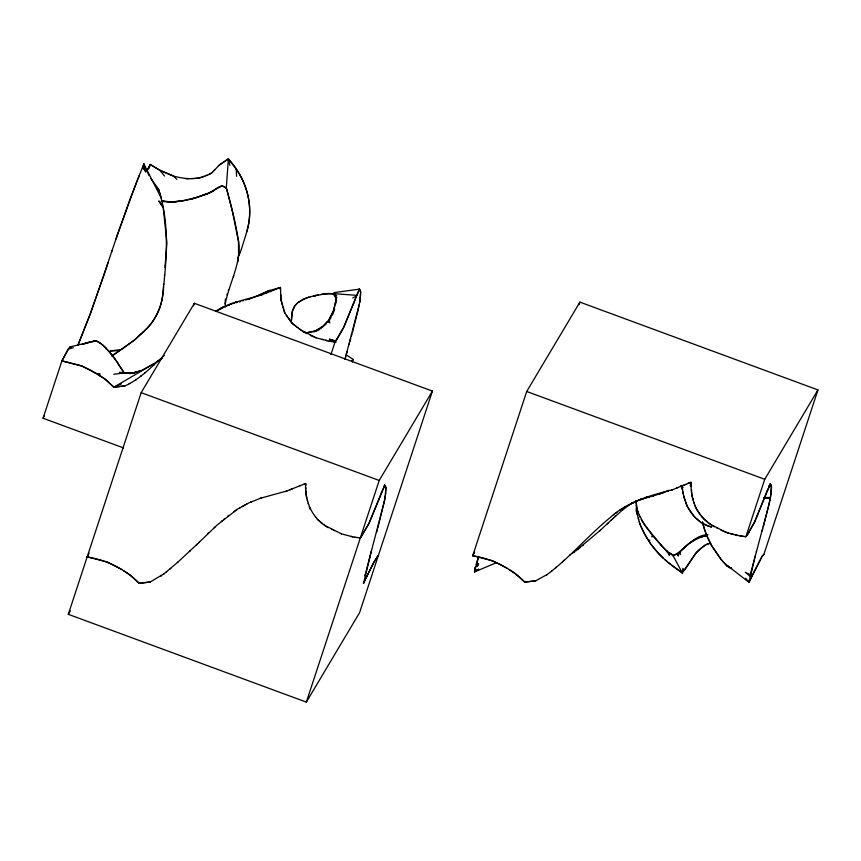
<?xml version="1.0" encoding="UTF-8"?>
<svg xmlns="http://www.w3.org/2000/svg" width="861" height="861" viewBox="0 0 861 861"><rect width="100%" height="100%" fill="white"/><g stroke="black" fill="none" stroke-linecap="round" stroke-linejoin="round"><path stroke-width="1.29" d="M333.853 292.632L359.435 289.145L360.651 292.073L360.016 300.274M93.074 341.214L94.279 340.913M150.826 178.593L158.392 188.893C170.23 223.935 166.55 261.701 162.298 297.712C160.62 310.38 153.85 321.734 144.756 330.527C155.357 321.745 163.73 302.76 163.547 286.433M294.968 305.677L292.083 312.123L291.276 321.584L292.546 310.229L294.322 306.376L297.529 303.061M163.644 284.647L163.687 283.753M673.324 556.206L673.377 555.313L666.263 550.706L661.345 545.368L664.735 549.027M165.032 267.427L165.129 265.554M225.227 303.976C229.327 281.687 243.405 260.291 237.733 236.818C235.096 220.373 230.823 204.175 226.303 188.161L228.38 158.887L229.865 165.28M225.378 299.025L225.141 302.76M157.95 188.979L157.122 188.441M751.083 572.328L750.62 574.201M237.722 262.174L238.551 255.222M360.102 299.757L360.372 297.368M385.265 496.345L385.62 493.439M770.638 496.054L771.155 492.266M270.053 290.448L280.406 287.413L280.525 288.284M360.35 297.54L360.651 292.073M385.61 493.611C385.513 491.211 387.138 486.228 384.21 485.281L384.856 485.217L368.637 523.929L360.425 537.791L354.366 537.264L341.139 533.777M771.133 492.427C770.993 489.306 773.103 482.354 768.615 486.217M771.327 486.347L770.886 494.655M771.176 492.094L771.262 491.319M164.58 274.713L164.44 275.854M142.711 166.743L145.692 172.125L143.841 163.913L142.969 168.282M335.725 303.922L336.328 298.692C333.691 289.361 321.713 295.398 315.008 295.571M345.573 357.089L359.295 304.385M756.356 551.987L768.539 506.279M238.594 254.91L238.486 241.371L232.309 210.88M359.65 302.351L357.939 310.573M359.694 302.146L359.941 300.715M384.555 500.456L384.297 501.802M384.619 500.037L385.19 496.786M770.078 499.283L769.831 500.628M770.154 498.863L770.434 497.249M770.466 497.045L770.713 495.613M359.618 302.555L359.78 301.651M359.855 301.156L360.059 300.015M384.695 499.617L377.796 527.944M384.867 498.627L385.028 497.723M385.104 497.227L385.308 496.087M475.595 569.659L474.497 571.93L478.522 556.981L476.133 564.655L478.63 563.837L474.831 567.571L474.594 570.865L478.694 569.175L474.497 571.93L495.861 562.954M770.552 496.549L770.401 497.454L763.976 497.636M157.488 188.548L158.392 188.893L161.362 198.256L143.841 163.913L143.227 167.012L145.401 170.317L143.066 167.777L142.904 168.562M371.328 551.288L363.579 583.381M724.435 563.266L748.898 582.273L754.634 558.509M165.183 265.156L166.916 242.78L163.536 210.471M246.601 232.212C254.834 206.554 246.268 178.378 228.38 158.887L218.662 165.689M247.193 230.156C252.822 209.384 248.668 186.643 236.205 169.1M358.962 289.21L359.607 289.145L356.637 295.334L333.261 293.601L336.629 295.678L334.671 295.753L335.499 297.239L336.942 297.54L335.672 297.497L336.328 298.692L333.476 310.907L329.042 319.829L322.8 326.567L318.01 329.419L315.212 331.044L307.022 332.701L315.212 331.044L322.778 326.588M336.328 298.692L333.81 310.035L332.012 313.921M227.024 294.817L227.196 293.999M769.626 501.532L768.658 505.741M357.885 310.843L352.547 331.872M769.077 503.911L763.33 526.771M384.21 502.157L369.778 557.121M769.142 503.642L770.229 498.444L763.89 498.132M364.956 575.955L369.681 557.476M365.247 574.717L365.096 575.385M751.104 572.231L751.718 569.734M751.405 571.037L751.578 570.316M751.922 568.906L756.539 551.266M750.695 573.943L750.48 574.782L745.26 572.253L750.125 576.246M241.435 248.958L245.568 235.806M245.439 236.301L246.892 231.178M755.032 557.024L755.398 555.593M345.003 359.241L345.756 356.368M345.1 358.886L345.379 357.81M351.396 336.048L351.977 333.96M376.644 532.12L377.226 530.032M762.179 530.936L762.76 528.858M349.781 341.882L350.718 338.491M346.079 355.216L347.015 351.837M348.974 344.787L349.243 343.808M330.904 354.549L335.09 341.817L343.388 327.858L359.435 289.145L360.468 291.018M381.671 492.148L384.684 485.217M767.205 490.964L770.391 484.043L769.745 484.108L771.058 484.872L770.24 484.054L754.171 522.756L747.499 534.778L745.874 536.715L735.757 534.993M115.944 239.067L129.785 199.752L143.841 163.913M123.661 447.968L43.05 418.242L61.917 360.867L68.288 349.125L70.301 346.822L91.578 341.763L82.096 344.357L90.416 341.817M111.693 251.66L117.397 234.816M149.028 168.347L150.288 164.516L159.576 170.155L172.48 175.827C181.962 178.464 192.66 180.014 202.238 177.043M68.299 614.313L141.172 392.659L194.371 303.298L432.416 391.109L359.543 612.752L306.344 702.113L68.299 614.313L70.344 610.88M193.542 305.849L194.371 303.298M352.289 361.954L353.128 359.403L346.574 355.087M306.344 702.113L379.217 480.47L432.416 391.109M524.79 582.144C510.853 568.066 492.234 558.811 472.7 555.754L526.706 391.486L579.905 302.125L817.95 389.925L763.911 554.301L762.211 556.26L763.911 554.301M579.066 304.676L579.905 302.125M744.754 536.586L745.874 536.715L764.751 479.286L817.95 389.925M104.827 272.216L90.394 313.587L77.888 345.336L90.394 313.587L103.794 275.326M105.871 269.106L104.009 274.681M107.528 264.144L105.203 271.107M112.081 250.486L106.237 267.997M107.733 263.52L107.937 262.906M117.354 234.935L136.576 182.134M226.346 187.601L232.298 210.837M239.724 253.909L241.284 249.421M233.363 276.951L233.805 275.735M332.4 315.234L334.66 309.11M228.348 290.469L228.66 289.619M353.473 303.696L356.637 295.334M378.722 499.767L381.584 492.18M767.119 491.007L754.817 521.755L746.616 535.854M353.656 303.212L344.034 326.857L336.716 339.88L335.833 340.956L329.354 339.148C349.824 346.789 316.891 338.018 315.89 337.706M378.905 499.283L369.283 522.928L361.082 537.027M137.76 179.142L136.921 181.273M138.094 178.302L139.245 175.386M237.927 258.386L238.282 257.493M239.046 255.631L239.272 255.082M690.21 485.787L691.189 482.3L688.057 483.182M365.505 579.27L363.364 583.446L373.577 562.567L378.356 555.506M745.583 578.237L749.113 582.208L753.504 572.877M368.099 573.77L375.923 558.681M751.47 577.236L762.233 556.238M753.633 572.587L761.458 557.508M367.97 574.05L365.947 578.409M751.04 578.097L748.898 582.273M92.956 341.279L97.045 341.268L100.888 343.474L106.398 348.436L115.073 359.102L123.726 372.146M666.651 551.729L667.006 550.975L664.843 549.146M88.651 554.086L89.124 553.139M475.39 570.111L474.497 571.93M88.059 555.205L87.165 556.938C106.71 559.984 125.319 569.239 139.256 583.327M164.516 176.01L159.759 170.166L150.288 164.516L146.962 170.941L149.136 175.73M150.277 164.537L146.962 170.941M331.991 313.953L328.73 320.077L329.892 322.81L327.471 321.508L322.832 326.545M474.293 552.687L474.659 551.966M87.618 556.077L87.165 556.938L107.367 562.018L121.767 569.562M472.7 555.754L474.067 553.139L472.7 555.754L492.901 560.845L507.301 568.389M121.197 383.952L113.878 387.213L105.139 379.184L91.072 370.478L81.375 365.936L61.917 360.867L68.288 349.125L73.239 347.736M376.655 557.465L378.302 555.56M43.05 418.242L44.417 415.949M748.596 533.024L749.038 532.292M212.452 172.286L208.76 174.557M328.493 321.627L331.098 317.365M304.751 298.702L298.218 302.459L302.814 299.434L308.227 297.379M666.931 551.137L669.352 555.291L668.954 552.536C670.977 553.451 672.613 557.002 675.046 554.764C686.023 548.597 693.471 535.391 707.71 534.649M668.663 562.846L682.332 572.931L696.194 552.482L705.816 544.604L710.616 543.033M70.85 347.478L70.301 346.822L68.363 349.028M351.471 361.308L353.128 359.403M360.598 537.587L359.22 537.77M296.442 304.073L295.883 304.697M351.858 360.856L353.053 359.489M114.19 387.17L125.082 385.857L113.878 387.213L104.59 378.646L98.326 374.707L100.156 374.083L95.937 373.33L82.118 365.947L61.917 360.867M123.575 570.778L129.839 574.717L139.127 583.284L150.18 582.004L164.236 573.641M509.109 569.605L515.362 573.544L524.661 582.101L535.714 580.82L547.176 574.481M298.25 302.415L297.174 303.384M214.131 170.5L214.949 169.628M211.182 173.631L219.727 164.559L228.38 158.887M326.039 324.134L318.269 330.258M196.394 544.905L217.23 524.962L237.485 509.152L248.732 502.953L260.689 498.164L286.961 490.931M198.697 542.699L199.537 541.838M672.495 489.758C650.335 495.409 627.454 501.672 610.148 517.579C588.02 535.65 569.605 557.896 546.595 574.965M623.063 509.486L611.278 520.044M615.69 515.75L615.045 516.385M678.285 553.279C685.173 546.477 692.578 539.567 702.049 536.747M673.367 555.463L677.133 553.924L678.468 556.055L677.919 553.569L678.963 552.622L680.265 554.549L680.459 551.137L688.176 544.12M177.409 562.545L197.115 544.217M611.923 519.42L601.032 529.644M612.558 518.806L613.204 518.182M189.517 551.524L190.303 550.771M607.296 523.854L607.963 523.23M164.268 355.453C151.88 366.42 140.354 378.969 125.049 385.889M575.632 551.062L600.623 530.021M207.684 533.583L208.62 532.733M153.398 365.376L154.216 364.633M564.17 560.263L562.545 561.738M177.818 562.19L163.493 574.233M214.841 527.115L214.141 527.75M599.224 531.28L599.923 530.656M136.393 379.593L135.823 380.067M161.642 575.665L161.072 576.138M622.621 509.863L631.274 503.685L639.788 499.854L638.905 500.112M221.299 521.551L222.525 520.518M223.763 519.484L224.613 518.752M671.871 565.602L682.332 572.931L682.881 568.303L684.129 570.456C691.889 560.759 696.657 547.499 709.421 543.42M144.992 372.845L145.563 372.393M170.241 568.917L170.812 568.464M555.775 567.733L556.346 567.291M140.677 376.246L141.43 375.644M165.925 572.317L166.679 571.715M551.46 571.134L552.213 570.542M582.606 545.68L583.263 545.185M574.244 552.127L574.707 551.783L573.178 552.848M578.614 548.758L577.946 549.275M579.722 547.897L580.411 547.37M227.648 516.266L228.865 515.373M237.055 509.475L235.753 510.412M233.998 511.692L234.892 511.025M619.533 510.519L620.426 509.852M616.928 512.403L615.626 513.339M218.027 310.541L219.135 309.734M613.581 514.792L614.399 514.2M621.287 509.238L622.148 508.625M216.692 311.445L217.359 310.993M630.467 504.234L632.135 503.308M153.656 363.816L160.835 358.994M112.608 355.442L134.144 340.278L144.228 331.033L134.876 339.697L121.509 349.566L110.143 350.911L119.787 350.707L111.758 355.991M158.08 360.845L156.842 361.674M226.303 188.161L222.073 185.761L207.512 193.779L194.694 198.17A42.318 14.508 -15.7 0 1 173.158 201.991L161.211 201.409M569.476 555.323L570.057 554.936M160.555 359.177L162.395 357.95M572.242 553.472L571.898 553.698M207.017 193.79C213.948 192.842 219.759 181.951 226.174 188.096M688.639 543.678L697.119 538.566M113.878 387.213L153.57 363.88L148.899 366.538M623.655 507.613L624.903 506.925M261.712 294.86C246.128 299.714 229.5 302.286 215.519 311.284M223.483 306.882L220.674 308.421M244.072 505.547L244.998 505.02M242.178 506.58L243.598 505.794M222.073 185.761L220.631 186.579M148.06 366.99L141.29 370.542M239.38 508.098L240.305 507.592M129.215 383.64L129.796 383.328M245.923 504.492L246.935 503.943M631.457 503.319L632.469 502.77M150.244 581.993L139.439 583.241M635.009 501.941L632.663 503.039M118.108 363.912L124.167 373.028M268.18 291.319L269.235 290.77L268.029 291.384M352.719 297.928L356.422 296.076M221.352 308.41L219.684 309.347L223.128 307.571M257.719 295.689L270.063 290.308L270.612 291.718M259.236 294.968L255.771 296.528M259.904 294.677L260.905 294.204M667.867 490.867L668.997 490.361L667.727 490.931M262.357 293.558L269.923 290.361M224.355 306.979L225.593 306.43M224.904 306.731L229.607 304.762M635.687 501.629L636.527 501.263M257.084 295.969L252.757 297.637M285.088 313.436L281.084 300.22L280.406 287.413L260.28 295.452M305.773 484.356L305.655 483.484L285.529 491.523M105.752 348.533C110.897 352.235 114.233 358.488 118.42 363.74M714.361 526.792C698.142 518.279 689.919 500.241 691.189 482.3L680.922 486.293M199.504 196.534L213.033 191.271M266.017 293.095L266.749 292.794M671.063 490.35L682.504 485.647M207.307 193.66L196.771 197.373M291.266 489.166L292.718 488.564M676.8 487.993L678.253 487.391M266.716 291.933L268.395 291.233M305.171 298.519L306.042 298.175M231.512 303.675L232.459 303.287M260.366 498.293L261.357 497.992M289.802 489.758L290.534 489.468M250.659 502.178L251.724 501.748M635.117 501.425L636.193 500.994M663.713 492.47L667.049 491.244M662.852 492.793L658.224 494.386M663.433 492.567L662.195 493.052M666.758 491.351L667.318 491.136M250.088 298.649L248.108 299.294M274.541 289.662L275.628 289.253M299.789 485.733L300.403 485.496M660.871 493.547L659.784 493.913M685.937 484.323L683.742 485.173M279.05 287.94L279.836 287.628M304.299 484.011L305.085 483.699M689.833 482.827L690.619 482.526M230.016 304.267L230.565 304.062M313.845 331.959L317.16 330.678M640.25 499.38L640.799 499.165M642.155 499.132L640.713 499.541L645.093 498.164M204.025 176.365L201.668 177.258M207.006 175.224L202.529 176.935M210.256 173.987L205.51 175.795M231.867 304.041L230.705 304.428M306.538 297.992L308.798 297.217M131.927 373.351C132.39 373.405 150.664 367.238 134.284 372.91L136.544 371.941L129.667 373.685M134.886 372.415L133.573 372.824L134.176 372.609M252.93 297.583L249.001 299.015M663.336 492.6L663.885 492.417M229.155 304.912L229.93 304.643M229.306 304.859L228.122 305.214M233.729 303.47L234.698 303.147M645.341 498.088L648.139 497.303M645.212 498.132L646.353 497.798M201.097 177.474L198.278 178.227M702.081 536.737L704.513 535.972L706.515 536.511L707.71 534.972L697.948 538.06M240.693 301.511L239.154 301.92M649.592 496.926L658.17 494.397M243.308 300.769L242.727 300.952M246.784 299.693L245.708 300.026M195.016 197.912L181.736 200.957L171.942 201.948L161.502 201.13M192.66 198.643L190.755 199.074M192.972 198.547L195.899 197.643M198.6 196.814L194.715 198.008M659.332 494.053L658.482 494.311M308.475 297.303L310.681 296.701M652.207 496.194L653.51 495.85M236.431 302.674L237.356 302.415M642.65 498.939L644.017 498.551M310.38 296.787L316.374 295.28M236.108 301.92L235.44 302.093M646.891 496.819L646.224 496.991M648.204 497.292L649.452 496.969M321.164 294.365L324.005 294.107M317.246 295.119L318.193 294.925M313.716 295.861L316.019 295.517L314.437 295.689M185.976 178.776L189.302 178.625M94.032 340.945L95.205 340.87L92.159 341.731L96.314 340.891L99.381 342.592M113.749 374.255L124.458 372.985L131.582 373.254L124.242 372.727M524.973 582.058L535.768 580.82M172.286 201.915L181.736 200.957M324.145 294.096L333.261 293.601M768.658 486.454L771.305 486.261L771.424 486.895M354.474 537.286L356.303 537.468M191.39 178.528L193.402 178.442M194.672 178.388L197.309 178.27M119.431 372.275L124.221 372.705M161.351 201.097L171.942 201.948M739.965 536.112L743.613 536.468M331.055 341.397L329.117 341.193M333.971 341.699L335.09 341.817M304.525 332.464L307.108 332.701L304.041 332.389M314.911 331.098L315.653 331.227M301.016 330.129L316.224 337.792M326.265 526.2L341.473 533.863M322.369 339.406L323.273 339.643M711.799 525.016L726.34 532.518L738.232 535.65M733.152 534.304L734.056 534.541M729.741 533.411L730.688 533.648M728.374 533.045L721.055 530.279M325.781 340.31L327.449 340.752M351.03 536.381L352.698 536.823M731.624 533.895L732.388 534.1M526.706 391.486L764.751 479.286M141.172 392.659L379.217 480.47M310.283 335.381L315.556 337.62M726.006 565.139L731.581 568.518M159.834 170.274L173.287 175.859L176.892 179.443M731.161 568.303L730.386 567.851L731.452 568.432M303.578 331.894L299.865 329.257M716.901 528.008L717.923 528.493M306.118 333.11L307.14 333.594M331.367 529.181L332.389 529.666M333.96 530.419L334.509 530.677M729.375 567.668L726.286 565.333L731.237 568.443M701.769 522.842L704.018 523.994M702.974 523.456C705.374 525.619 717.805 528.805 707.688 525.867M705.084 524.532L706.677 525.35M701.037 522.476L697.959 519.947M702.501 523.219L700.273 522.024M99.241 342.506L102.997 345.336M70.796 347.403L70.301 346.822M300.252 329.548L292.083 323.359L288.101 317.709M328.235 527.685C312.317 518.989 304.536 501.167 305.655 483.484M706.59 521.077L707.591 521.841M709.281 523.122L710.26 523.865M704.965 519.85L705.579 520.313M294.182 324.952L294.796 325.415M298.498 328.224L299.477 328.967M295.807 326.179L296.808 326.943M319.431 521.023L320.044 521.486M321.056 522.25L322.057 523.014M323.747 524.295L324.726 525.038M704.352 519.377L701.36 516.126M293.569 324.489L290.975 321.788M317.332 519.431L318.818 520.561M664.875 559.585L667.404 561.77M666.866 561.307L670.579 564.504M663.271 558.219L658.891 553.741M666.134 560.672C654.242 550.792 645.341 537.694 639.68 523.38M695.71 517.913C687.003 509.766 683.085 497.464 682.16 485.819M699.336 521.174L694.795 517.095M694.138 516.503L687.132 506.29L685.614 501.834M106.269 348.307L102.954 345.293M697.378 519.42L696.678 518.785M681.578 486.067L683.074 487.455M385.104 485.626L385.717 487.089M385.308 485.841L384.706 485.227M658.213 552.977L650.991 544.303M722.906 561.48L725.091 564.052M723.552 562.222L721.346 559.639M720.539 558.671L722.131 560.554M706.838 535.746L711.595 545.53L720.808 558.983M163.278 200.753L164.01 201.678M162.804 206.145L158.758 200.936L163.03 207.576M228.811 159.425L236.205 169.036L236.592 176.29M157.875 189.775L158.65 190.798L158.392 188.893M698.874 512.607L700.563 514.996M289.985 320.389L284.507 312.618L283.829 310.143M696.818 509.68L698.68 512.327M290.189 320.669L290.577 321.228M315.438 516.74L315.836 517.3M696.441 509.152L694.612 505.041M286.401 315.298L287.144 316.364M310.337 509.508L309.25 506.838M650.41 543.388L649.162 541.526L649.775 540.374L647.967 539.664L644.071 532.959M639.206 514.975L644.674 525.318L661.388 545.411L653.521 536.532L651.712 536.769L652.477 535.348L642.274 521.174M641.251 519.484L642.123 520.883M673.011 555.625L682.332 572.931M640.788 526.006L643.597 531.926M640.326 525.049L639.26 521.798M703.34 525.727L706.407 534.616M705.407 532.184L705.665 532.798M706.171 533.96L706.978 536.08M707.667 537.716L711.606 545.67L720.054 558.079M636.214 505.698L636.871 509.464L635.999 501.554M639.292 515.287L636.86 508.507L636.171 500.919M639.669 516.428L639.895 516.977M637.248 509.486L636.86 508.507M637.99 511.574L638.302 512.37M682.235 488.8L682.45 489.715M682.332 489.059L680.954 485.496L681.395 486.616M683.537 495.699L685.184 500.564M636.257 507.99L636.387 511.208L639.54 522.81M638.259 518.064L638.69 519.657M704.89 530.968L702.565 521.992M691.867 495.118L692.319 496.786M281.084 300.22L281.547 301.888M692.825 498.584L692.524 497.497M636.979 513.447L637.248 514.404M282.042 303.685L281.741 302.609M693.772 502.006L694.106 503.211M692.922 498.95L693.256 500.133M282.15 304.051L282.473 305.235M282.989 307.119L283.323 308.324M307.399 500.123L307.721 501.306M308.238 503.19L308.572 504.395M636.548 511.843L636.365 509.927M306.796 497.959L306.247 494.763M703.243 525.264L702.619 522.25M360.544 291.459L360.555 291.545M682.816 491.739L682.934 492.384M385.771 487.434L385.351 495.828M683.053 493.041L683.225 493.977M163.256 208.879L163.439 209.944M225.173 303.449L225.464 306.72M691.243 483.344L691.297 484.431M691.695 491.922L691.738 492.761M691.361 485.518L691.415 486.594M305.709 484.517L305.763 485.604M306.161 493.105L306.204 493.934M280.46 288.446L280.514 289.533M280.912 297.034L280.955 297.863M305.881 487.767L305.935 488.833M691.577 489.715L691.641 490.824M691.781 493.59L691.824 494.354M306.053 490.888L306.107 491.997M280.804 294.817L280.858 295.926M280.998 298.692L281.041 299.456M478.103 564.493L477.188 566.387L478.103 564.493M640.713 499.541L640.078 499.757L640.788 499.52"/></g></svg>
